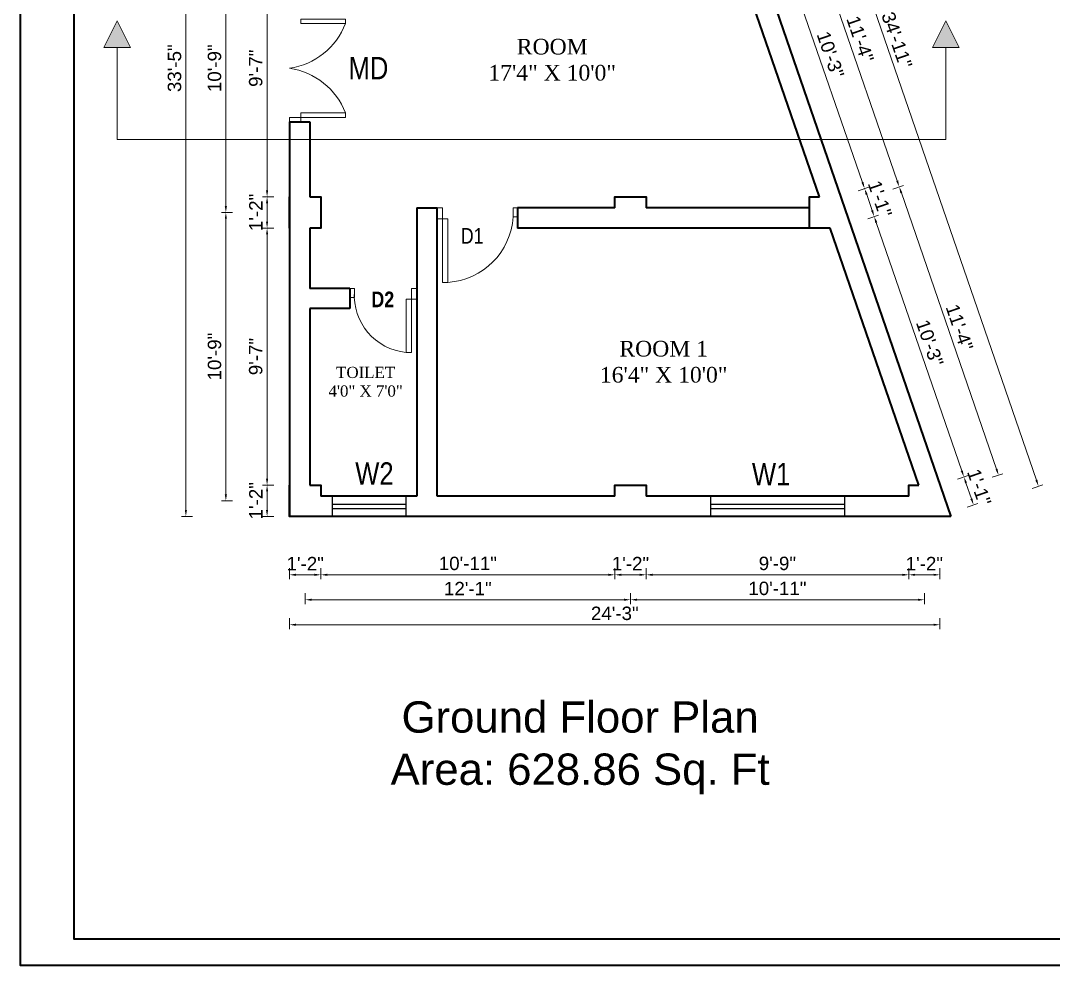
# Model space of a CAD drawing. Header units: inches. Extents: x 352731 to 371558, y -52658 to -39161.
# Drawn here: x 369001.2 to 369463.2, y -51537 to -51114.3 of the extents above; entities that cross this region are included whole.
import ezdxf

# ---------------------------------------------------------------- set-up
doc = ezdxf.new("R2010")
doc.units = ezdxf.units.IN
doc.header["$LTSCALE"] = 2
doc.header["$MEASUREMENT"] = 0
doc.header["$PDMODE"] = 34
doc.layers.get('0').update_dxf_attribs({"linetype": 'CONTINUOUS'})
doc.layers.get('DEFPOINTS').update_dxf_attribs({"color": 141, "linetype": 'CONTINUOUS'})
for name, color, linetype, lineweight in [('dimension', 160, 'CONTINUOUS', 15), ('door', 20, 'CONTINUOUS', 35), ('steps', 253, 'CONTINUOUS', 20)]:
    doc.layers.add(name, color=color, linetype=linetype, lineweight=lineweight)
doc.layers.add('Normal Wall', color=7, linetype='CONTINUOUS', lineweight=35, true_color=0xffaf89)
doc.styles.add('Lettring Text', font='arial.ttf')
doc.styles.get("Standard").update_dxf_attribs({"font": 'ARIALN.TTF'})
doc.dimstyles.new('Copy of Standard', dxfattribs={"dimtxt": 6, "dimasz": 2.875, "dimexe": 2, "dimexo": 4, "dimgap": 2, "dimtad": 1, "dimdec": 0, "dimrnd": 1, "dimzin": 0, "dimdsep": 46, "dimlunit": 4, "dimtxsty": 'Lettring Text', "dimcen": 0.1, "dimclrd": 7, "dimclre": 7, "dimclrt": 7, "dimazin": 0, "dimtfac": 0.645, "dimtdec": 0, "dimtmove": 1, "dimatfit": 0, "dimfxl": 3, "dimfxlon": 1, "dimtfillclr": 256, "dimtolj": 1, "dimtzin": 0, "dimlwd": -1, "dimlwe": -1, "dimarcsym": 2})

# ---------------------------------------------------------------- blocks, each defined once
blk = doc.blocks.new('*D1016')
at = {"layer": 'DEFPOINTS', "color": 0, "ltscale": 0.5, "transparency": 16777216}
for p in [(369267.02, -51336.11), (369281.02, -51336.11), (369267.02, -51362.25)]:
    blk.add_point(p, dxfattribs=at)
at = {"layer": 'steps', "color": 7, "ltscale": 0.5, "transparency": 16777216}
for p, q in [((369267.02, -51359.25), (369267.02, -51364.25)), ((369281.02, -51359.25), (369281.02, -51364.25)), ((369278.14, -51362.25), (369269.89, -51362.25))]:
    blk.add_line(p, q, dxfattribs=at)
for points in [[(369269.89, -51361.78), (369269.89, -51362.73), (369267.02, -51362.25)], [(369278.14, -51361.78), (369278.14, -51362.73), (369281.02, -51362.25)]]:
    blk.add_solid(points, dxfattribs=at)
at = {"layer": 'steps', "color": 7, "ltscale": 0.5, "transparency": 16777216, "insert": (369274.02, -51357.24), "char_height": 6, "attachment_point": 5, "style": 'Lettring Text'}
blk.add_mtext('\\A1;1\'-2"', dxfattribs=at)
blk = doc.blocks.new('*D1017')
at = {"layer": 'DEFPOINTS', "color": 0, "ltscale": 0.5, "transparency": 16777216}
for p in [(369135.52, -51336.11), (369267.02, -51336.11), (369135.52, -51362.25)]:
    blk.add_point(p, dxfattribs=at)
at = {"layer": 'steps', "color": 7, "ltscale": 0.5, "transparency": 16777216}
for p, q in [((369135.52, -51359.25), (369135.52, -51364.25)), ((369267.02, -51359.25), (369267.02, -51364.25)), ((369264.14, -51362.25), (369138.39, -51362.25))]:
    blk.add_line(p, q, dxfattribs=at)
for points in [[(369138.39, -51361.78), (369138.39, -51362.73), (369135.52, -51362.25)], [(369264.14, -51361.78), (369264.14, -51362.73), (369267.02, -51362.25)]]:
    blk.add_solid(points, dxfattribs=at)
at = {"layer": 'steps', "color": 7, "ltscale": 0.5, "transparency": 16777216, "insert": (369201.27, -51357.19), "char_height": 6, "attachment_point": 5, "style": 'Lettring Text'}
blk.add_mtext('\\A1;10\'-11"', dxfattribs=at)
blk = doc.blocks.new('*D1018')
at = {"layer": 'DEFPOINTS', "color": 0, "ltscale": 0.5, "transparency": 16777216}
for p in [(369121.52, -51336.11), (369135.52, -51336.11), (369121.52, -51362.25)]:
    blk.add_point(p, dxfattribs=at)
at = {"layer": 'steps', "color": 7, "ltscale": 0.5, "transparency": 16777216}
for p, q in [((369121.52, -51359.25), (369121.52, -51364.25)), ((369135.52, -51359.25), (369135.52, -51364.25)), ((369132.64, -51362.25), (369124.39, -51362.25))]:
    blk.add_line(p, q, dxfattribs=at)
for points in [[(369124.39, -51361.78), (369124.39, -51362.73), (369121.52, -51362.25)], [(369132.64, -51361.78), (369132.64, -51362.73), (369135.52, -51362.25)]]:
    blk.add_solid(points, dxfattribs=at)
at = {"layer": 'steps', "color": 7, "ltscale": 0.5, "transparency": 16777216, "insert": (369128.52, -51357.24), "char_height": 6, "attachment_point": 5, "style": 'Lettring Text'}
blk.add_mtext('\\A1;1\'-2"', dxfattribs=at)
blk = doc.blocks.new('*D1019')
at = {"layer": 'DEFPOINTS', "color": 0, "ltscale": 0.5, "transparency": 16777216}
for p in [(369128.52, -51329.11), (369274.02, -51329.11), (369128.52, -51373.42)]:
    blk.add_point(p, dxfattribs=at)
at = {"layer": 'steps', "color": 7, "ltscale": 0.5, "transparency": 16777216}
for p, q in [((369128.52, -51370.42), (369128.52, -51375.42)), ((369271.14, -51373.42), (369131.39, -51373.42)), ((369274.02, -51370.42), (369274.02, -51375.42))]:
    blk.add_line(p, q, dxfattribs=at)
for points in [[(369131.39, -51372.94), (369131.39, -51373.9), (369128.52, -51373.42)], [(369271.14, -51372.94), (369271.14, -51373.9), (369274.02, -51373.42)]]:
    blk.add_solid(points, dxfattribs=at)
at = {"layer": 'steps', "color": 7, "ltscale": 0.5, "transparency": 16777216, "insert": (369201.27, -51368.41), "char_height": 6, "attachment_point": 5, "style": 'Lettring Text'}
blk.add_mtext('\\A1;12\'-1"', dxfattribs=at)
blk = doc.blocks.new('*D1020')
at = {"layer": 'DEFPOINTS', "color": 0, "ltscale": 0.5, "transparency": 16777216}
for p in [(369121.52, -51336.11), (369412.5, -51336.11), (369121.52, -51384.6)]:
    blk.add_point(p, dxfattribs=at)
at = {"layer": 'steps', "color": 7, "ltscale": 0.5, "transparency": 16777216}
for p, q in [((369121.52, -51381.6), (369121.52, -51386.6)), ((369412.5, -51381.6), (369412.5, -51386.6)), ((369409.63, -51384.6), (369124.39, -51384.6))]:
    blk.add_line(p, q, dxfattribs=at)
for points in [[(369124.39, -51384.12), (369124.39, -51385.07), (369121.52, -51384.6)], [(369409.63, -51384.12), (369409.63, -51385.07), (369412.5, -51384.6)]]:
    blk.add_solid(points, dxfattribs=at)
at = {"layer": 'steps', "color": 7, "ltscale": 0.5, "transparency": 16777216, "insert": (369267.01, -51379.53), "char_height": 6, "attachment_point": 5, "style": 'Lettring Text'}
blk.add_mtext('\\A1;24\'-3"', dxfattribs=at)
blk = doc.blocks.new('*D1022')
at = {"layer": 'DEFPOINTS', "color": 0, "ltscale": 0.5, "transparency": 16777216}
for p in [(369274.02, -51329.11), (369405.5, -51329.11), (369405.5, -51373.42)]:
    blk.add_point(p, dxfattribs=at)
at = {"layer": 'steps', "color": 7, "ltscale": 0.5, "transparency": 16777216}
for p, q in [((369274.02, -51370.42), (369274.02, -51375.42)), ((369276.89, -51373.42), (369402.63, -51373.42)), ((369405.5, -51370.42), (369405.5, -51375.42))]:
    blk.add_line(p, q, dxfattribs=at)
for points in [[(369276.89, -51372.94), (369276.89, -51373.9), (369274.02, -51373.42)], [(369402.63, -51372.94), (369402.63, -51373.9), (369405.5, -51373.42)]]:
    blk.add_solid(points, dxfattribs=at)
at = {"layer": 'steps', "color": 7, "ltscale": 0.5, "transparency": 16777216, "insert": (369339.76, -51368.36), "char_height": 6, "attachment_point": 5, "style": 'Lettring Text'}
blk.add_mtext('\\A1;10\'-11"', dxfattribs=at)
blk = doc.blocks.new('*D1023')
at = {"layer": 'DEFPOINTS', "color": 0, "ltscale": 0.5, "transparency": 16777216}
for p in [(369281.02, -51336.11), (369398.5, -51336.11), (369398.5, -51362.25)]:
    blk.add_point(p, dxfattribs=at)
at = {"layer": 'steps', "color": 7, "ltscale": 0.5, "transparency": 16777216}
for p, q in [((369281.02, -51359.25), (369281.02, -51364.25)), ((369398.5, -51359.25), (369398.5, -51364.25)), ((369283.89, -51362.25), (369395.63, -51362.25))]:
    blk.add_line(p, q, dxfattribs=at)
for points in [[(369283.89, -51361.78), (369283.89, -51362.73), (369281.02, -51362.25)], [(369395.63, -51361.78), (369395.63, -51362.73), (369398.5, -51362.25)]]:
    blk.add_solid(points, dxfattribs=at)
at = {"layer": 'steps', "color": 7, "ltscale": 0.5, "transparency": 16777216, "insert": (369339.76, -51357.19), "char_height": 6, "attachment_point": 5, "style": 'Lettring Text'}
blk.add_mtext('\\A1;9\'-9"', dxfattribs=at)
blk = doc.blocks.new('*D1024')
at = {"layer": 'DEFPOINTS', "color": 0, "ltscale": 0.5, "transparency": 16777216}
for p in [(369398.5, -51336.11), (369412.5, -51336.11), (369412.5, -51362.25)]:
    blk.add_point(p, dxfattribs=at)
at = {"layer": 'steps', "color": 7, "ltscale": 0.5, "transparency": 16777216}
for p, q in [((369398.5, -51359.25), (369398.5, -51364.25)), ((369412.5, -51359.25), (369412.5, -51364.25)), ((369401.38, -51362.25), (369409.63, -51362.25))]:
    blk.add_line(p, q, dxfattribs=at)
for points in [[(369401.38, -51361.78), (369401.38, -51362.73), (369398.5, -51362.25)], [(369409.63, -51361.78), (369409.63, -51362.73), (369412.5, -51362.25)]]:
    blk.add_solid(points, dxfattribs=at)
at = {"layer": 'steps', "color": 7, "ltscale": 0.5, "transparency": 16777216, "insert": (369405.5, -51357.24), "char_height": 6, "attachment_point": 5, "style": 'Lettring Text'}
blk.add_mtext('\\A1;1\'-2"', dxfattribs=at)
blk = doc.blocks.new('*D1028')
at = {"layer": 'DEFPOINTS', "color": 0, "ltscale": 0.5, "transparency": 16777216}
for p in [(369121.52, -51078.11), (369111.46, -51193.11), (369121.52, -51193.11)]:
    blk.add_point(p, dxfattribs=at)
at = {"layer": 'steps', "color": 7, "ltscale": 0.5, "transparency": 16777216}
for p, q in [((369114.46, -51078.11), (369109.46, -51078.11)), ((369111.46, -51080.98), (369111.46, -51190.23)), ((369114.46, -51193.11), (369109.46, -51193.11))]:
    blk.add_line(p, q, dxfattribs=at)
for points in [[(369110.98, -51080.98), (369111.93, -51080.98), (369111.46, -51078.11)], [(369110.98, -51190.23), (369111.93, -51190.23), (369111.46, -51193.11)]]:
    blk.add_solid(points, dxfattribs=at)
at = {"layer": 'steps', "color": 7, "ltscale": 0.5, "transparency": 16777216, "insert": (369106.39, -51135.61), "char_height": 6, "attachment_point": 5, "rotation": 90, "style": 'Lettring Text'}
blk.add_mtext('\\A1;9\'-7"', dxfattribs=at)
blk = doc.blocks.new('*D1029')
at = {"layer": 'DEFPOINTS', "color": 0, "ltscale": 0.5, "transparency": 16777216}
for p in [(369121.52, -51193.11), (369111.46, -51207.11), (369121.52, -51207.11)]:
    blk.add_point(p, dxfattribs=at)
at = {"layer": 'steps', "color": 7, "ltscale": 0.5, "transparency": 16777216}
for p, q in [((369114.46, -51193.11), (369109.46, -51193.11)), ((369111.46, -51195.98), (369111.46, -51204.23)), ((369114.46, -51207.11), (369109.46, -51207.11))]:
    blk.add_line(p, q, dxfattribs=at)
for points in [[(369110.98, -51195.98), (369111.93, -51195.98), (369111.46, -51193.11)], [(369110.98, -51204.23), (369111.93, -51204.23), (369111.46, -51207.11)]]:
    blk.add_solid(points, dxfattribs=at)
at = {"layer": 'steps', "color": 7, "ltscale": 0.5, "transparency": 16777216, "insert": (369106.44, -51200.11), "char_height": 6, "attachment_point": 5, "rotation": 90, "style": 'Lettring Text'}
blk.add_mtext('\\A1;1\'-2"', dxfattribs=at)
blk = doc.blocks.new('*D1030')
at = {"layer": 'DEFPOINTS', "color": 0, "ltscale": 0.5, "transparency": 16777216}
for p in [(369121.52, -51207.11), (369111.46, -51322.11), (369121.52, -51322.11)]:
    blk.add_point(p, dxfattribs=at)
at = {"layer": 'steps', "color": 7, "ltscale": 0.5, "transparency": 16777216}
for p, q in [((369114.46, -51207.11), (369109.46, -51207.11)), ((369111.46, -51209.98), (369111.46, -51319.23)), ((369114.46, -51322.11), (369109.46, -51322.11))]:
    blk.add_line(p, q, dxfattribs=at)
for points in [[(369110.98, -51209.98), (369111.93, -51209.98), (369111.46, -51207.11)], [(369110.98, -51319.23), (369111.93, -51319.23), (369111.46, -51322.11)]]:
    blk.add_solid(points, dxfattribs=at)
at = {"layer": 'steps', "color": 7, "ltscale": 0.5, "transparency": 16777216, "insert": (369106.39, -51264.61), "char_height": 6, "attachment_point": 5, "rotation": 90, "style": 'Lettring Text'}
blk.add_mtext('\\A1;9\'-7"', dxfattribs=at)
blk = doc.blocks.new('*D1031')
at = {"layer": 'DEFPOINTS', "color": 0, "ltscale": 0.5, "transparency": 16777216}
for p in [(369121.52, -51322.11), (369111.46, -51336.11), (369121.52, -51336.11)]:
    blk.add_point(p, dxfattribs=at)
at = {"layer": 'steps', "color": 7, "ltscale": 0.5, "transparency": 16777216}
for p, q in [((369114.46, -51322.11), (369109.46, -51322.11)), ((369111.46, -51324.98), (369111.46, -51333.23)), ((369114.46, -51336.11), (369109.46, -51336.11))]:
    blk.add_line(p, q, dxfattribs=at)
for points in [[(369110.98, -51324.98), (369111.93, -51324.98), (369111.46, -51322.11)], [(369110.98, -51333.23), (369111.93, -51333.23), (369111.46, -51336.11)]]:
    blk.add_solid(points, dxfattribs=at)
at = {"layer": 'steps', "color": 7, "ltscale": 0.5, "transparency": 16777216, "insert": (369106.44, -51329.11), "char_height": 6, "attachment_point": 5, "rotation": 90, "style": 'Lettring Text'}
blk.add_mtext('\\A1;1\'-2"', dxfattribs=at)
blk = doc.blocks.new('*D1033')
at = {"layer": 'DEFPOINTS', "color": 0, "ltscale": 0.5, "transparency": 16777216}
for p in [(369128.52, -51071.11), (369093.02, -51200.11), (369128.52, -51200.11)]:
    blk.add_point(p, dxfattribs=at)
at = {"layer": 'steps', "color": 7, "ltscale": 0.5, "transparency": 16777216}
for p, q in [((369096.02, -51071.11), (369091.02, -51071.11)), ((369093.02, -51073.98), (369093.02, -51197.23)), ((369096.02, -51200.11), (369091.02, -51200.11))]:
    blk.add_line(p, q, dxfattribs=at)
for points in [[(369092.54, -51073.98), (369093.5, -51073.98), (369093.02, -51071.11)], [(369092.54, -51197.23), (369093.5, -51197.23), (369093.02, -51200.11)]]:
    blk.add_solid(points, dxfattribs=at)
at = {"layer": 'steps', "color": 7, "ltscale": 0.5, "transparency": 16777216, "insert": (369087.96, -51135.61), "char_height": 6, "attachment_point": 5, "rotation": 90, "style": 'Lettring Text'}
blk.add_mtext('\\A1;10\'-9"', dxfattribs=at)
blk = doc.blocks.new('*D1034')
at = {"layer": 'DEFPOINTS', "color": 0, "ltscale": 0.5, "transparency": 16777216}
for p in [(369128.52, -51200.11), (369093.02, -51329.11), (369128.52, -51329.11)]:
    blk.add_point(p, dxfattribs=at)
at = {"layer": 'steps', "color": 7, "ltscale": 0.5, "transparency": 16777216}
for p, q in [((369096.02, -51200.11), (369091.02, -51200.11)), ((369093.02, -51202.98), (369093.02, -51326.23)), ((369096.02, -51329.11), (369091.02, -51329.11))]:
    blk.add_line(p, q, dxfattribs=at)
for points in [[(369092.54, -51202.98), (369093.5, -51202.98), (369093.02, -51200.11)], [(369092.54, -51326.23), (369093.5, -51326.23), (369093.02, -51329.11)]]:
    blk.add_solid(points, dxfattribs=at)
at = {"layer": 'steps', "color": 7, "ltscale": 0.5, "transparency": 16777216, "insert": (369087.96, -51264.61), "char_height": 6, "attachment_point": 5, "rotation": 90, "style": 'Lettring Text'}
blk.add_mtext('\\A1;10\'-9"', dxfattribs=at)
blk = doc.blocks.new('*D1035')
at = {"layer": 'DEFPOINTS', "color": 0, "ltscale": 0.5, "transparency": 16777216}
for p in [(369075.14, -50935.09), (369121.52, -50935.09), (369121.52, -51336.11)]:
    blk.add_point(p, dxfattribs=at)
at = {"layer": 'steps', "color": 7, "ltscale": 0.5, "transparency": 16777216}
for p, q in [((369078.14, -50935.09), (369073.14, -50935.09)), ((369075.14, -51333.23), (369075.14, -50937.97)), ((369078.14, -51336.11), (369073.14, -51336.11))]:
    blk.add_line(p, q, dxfattribs=at)
for points in [[(369074.66, -50937.97), (369075.62, -50937.97), (369075.14, -50935.09)], [(369074.66, -51333.23), (369075.62, -51333.23), (369075.14, -51336.11)]]:
    blk.add_solid(points, dxfattribs=at)
at = {"layer": 'steps', "color": 7, "ltscale": 0.5, "transparency": 16777216, "insert": (369070.07, -51135.6), "char_height": 6, "attachment_point": 5, "rotation": 90, "style": 'Lettring Text'}
blk.add_mtext('\\A1;33\'-5"', dxfattribs=at)
blk = doc.blocks.new('*D1038')
at = {"layer": 'DEFPOINTS', "color": 0, "ltscale": 0.5, "transparency": 16777216}
for p in [(369323.64, -51078.11), (369368.07, -51193.11), (369378.76, -51189.42)]:
    blk.add_point(p, dxfattribs=at)
at = {"layer": 'steps', "color": 7, "ltscale": 0.5, "transparency": 16777216}
for p, q in [((369335.8, -51073.92), (369340.53, -51072.29)), ((369339.58, -51075.66), (369377.82, -51186.71)), ((369375.92, -51190.4), (369380.65, -51188.77))]:
    blk.add_line(p, q, dxfattribs=at)
for points in [[(369340.03, -51075.5), (369339.12, -51075.81), (369338.64, -51072.94)], [(369378.28, -51186.55), (369377.37, -51186.86), (369378.76, -51189.42)]]:
    blk.add_solid(points, dxfattribs=at)
at = {"layer": 'steps', "color": 7, "ltscale": 0.5, "transparency": 16777216, "insert": (369363.49, -51129.53), "char_height": 6, "attachment_point": 5, "rotation": 289.0044, "style": 'Lettring Text'}
blk.add_mtext('\\A1;10\'-3"', dxfattribs=at)
blk = doc.blocks.new('*D1039')
at = {"layer": 'DEFPOINTS', "color": 0, "ltscale": 0.5, "transparency": 16777216}
for p in [(369368.07, -51193.11), (369383.07, -51201.94), (369368.07, -51207.11)]:
    blk.add_point(p, dxfattribs=at)
at = {"layer": 'steps', "color": 7, "ltscale": 0.5, "transparency": 16777216}
for p, q in [((369375.92, -51190.4), (369380.65, -51188.77)), ((369379.7, -51192.14), (369382.13, -51199.22)), ((369380.23, -51202.92), (369384.96, -51201.29))]:
    blk.add_line(p, q, dxfattribs=at)
for points in [[(369380.15, -51191.99), (369379.24, -51192.3), (369378.76, -51189.42)], [(369382.59, -51199.07), (369381.68, -51199.38), (369383.07, -51201.94)]]:
    blk.add_solid(points, dxfattribs=at)
at = {"layer": 'steps', "color": 7, "ltscale": 0.5, "transparency": 16777216, "insert": (369385.65, -51194.05), "char_height": 6, "attachment_point": 5, "rotation": 289.0044, "style": 'Lettring Text'}
blk.add_mtext('\\A1;1\'-1"', dxfattribs=at)
blk = doc.blocks.new('*D1040')
at = {"layer": 'DEFPOINTS', "color": 0, "ltscale": 0.5, "transparency": 16777216}
for p in [(369368.07, -51207.11), (369423.19, -51318.42), (369412.5, -51322.11)]:
    blk.add_point(p, dxfattribs=at)
at = {"layer": 'steps', "color": 7, "ltscale": 0.5, "transparency": 16777216}
for p, q in [((369380.23, -51202.92), (369384.96, -51201.29)), ((369384.01, -51204.66), (369422.25, -51315.71)), ((369420.35, -51319.4), (369425.08, -51317.77))]:
    blk.add_line(p, q, dxfattribs=at)
for points in [[(369384.46, -51204.5), (369383.55, -51204.81), (369383.07, -51201.94)], [(369422.71, -51315.55), (369421.8, -51315.86), (369423.19, -51318.42)]]:
    blk.add_solid(points, dxfattribs=at)
at = {"layer": 'steps', "color": 7, "ltscale": 0.5, "transparency": 16777216, "insert": (369407.92, -51258.53), "char_height": 6, "attachment_point": 5, "rotation": 289.0044, "style": 'Lettring Text'}
blk.add_mtext('\\A1;10\'-3"', dxfattribs=at)
blk = doc.blocks.new('*D1041')
at = {"layer": 'DEFPOINTS', "color": 0, "ltscale": 0.5, "transparency": 16777216}
for p in [(369412.5, -51322.11), (369427.5, -51330.94), (369412.5, -51336.11)]:
    blk.add_point(p, dxfattribs=at)
at = {"layer": 'steps', "color": 7, "ltscale": 0.5, "transparency": 16777216}
for p, q in [((369420.35, -51319.4), (369425.08, -51317.77)), ((369424.13, -51321.14), (369426.56, -51328.22)), ((369424.66, -51331.92), (369429.39, -51330.29))]:
    blk.add_line(p, q, dxfattribs=at)
for points in [[(369424.58, -51320.99), (369423.67, -51321.3), (369423.19, -51318.42)], [(369427.02, -51328.07), (369426.11, -51328.38), (369427.5, -51330.94)]]:
    blk.add_solid(points, dxfattribs=at)
at = {"layer": 'steps', "color": 7, "ltscale": 0.5, "transparency": 16777216, "insert": (369430.08, -51323.05), "char_height": 6, "attachment_point": 5, "rotation": 289.0044, "style": 'Lettring Text'}
blk.add_mtext('\\A1;1\'-1"', dxfattribs=at)
blk = doc.blocks.new('*D1043')
at = {"layer": 'DEFPOINTS', "color": 0, "ltscale": 0.5, "transparency": 16777216}
for p in [(369316.64, -51071.11), (369394.28, -51188.67), (369361.07, -51200.11)]:
    blk.add_point(p, dxfattribs=at)
at = {"layer": 'steps', "color": 7, "ltscale": 0.5, "transparency": 16777216}
for p, q in [((369347.02, -51060.64), (369351.74, -51059.02)), ((369350.79, -51062.39), (369393.35, -51185.95)), ((369391.45, -51189.64), (369396.17, -51188.02))]:
    blk.add_line(p, q, dxfattribs=at)
for points in [[(369351.24, -51062.23), (369350.34, -51062.54), (369349.85, -51059.67)], [(369393.8, -51185.79), (369392.89, -51186.11), (369394.28, -51188.67)]]:
    blk.add_solid(points, dxfattribs=at)
at = {"layer": 'steps', "color": 7, "ltscale": 0.5, "transparency": 16777216, "insert": (369376.81, -51122.54), "char_height": 6, "attachment_point": 5, "rotation": 289.0044, "style": 'Lettring Text'}
blk.add_mtext('\\A1;11\'-4"', dxfattribs=at)
blk = doc.blocks.new('*D1044')
at = {"layer": 'DEFPOINTS', "color": 0, "ltscale": 0.5, "transparency": 16777216}
for p in [(369361.07, -51200.11), (369438.71, -51317.67), (369405.5, -51329.11)]:
    blk.add_point(p, dxfattribs=at)
at = {"layer": 'steps', "color": 7, "ltscale": 0.5, "transparency": 16777216}
for p, q in [((369391.45, -51189.64), (369396.17, -51188.02)), ((369395.22, -51191.39), (369437.77, -51314.95)), ((369435.87, -51318.64), (369440.6, -51317.02))]:
    blk.add_line(p, q, dxfattribs=at)
for points in [[(369395.67, -51191.23), (369394.76, -51191.54), (369394.28, -51188.67)], [(369438.23, -51314.79), (369437.32, -51315.11), (369438.71, -51317.67)]]:
    blk.add_solid(points, dxfattribs=at)
at = {"layer": 'steps', "color": 7, "ltscale": 0.5, "transparency": 16777216, "insert": (369421.24, -51251.54), "char_height": 6, "attachment_point": 5, "rotation": 289.0044, "style": 'Lettring Text'}
blk.add_mtext('\\A1;11\'-4"', dxfattribs=at)
blk = doc.blocks.new('*D1045')
at = {"layer": 'DEFPOINTS', "color": 0, "ltscale": 0.5, "transparency": 16777216}
for p in [(369281.02, -50940.33), (369456.57, -51322.59), (369417.32, -51336.11)]:
    blk.add_point(p, dxfattribs=at)
at = {"layer": 'steps', "color": 7, "ltscale": 0.5, "transparency": 16777216}
for p, q in [((369317.42, -50927.79), (369322.15, -50926.17)), ((369321.2, -50929.54), (369455.63, -51319.87)), ((369453.73, -51323.57), (369458.46, -51321.94))]:
    blk.add_line(p, q, dxfattribs=at)
for points in [[(369321.65, -50929.38), (369320.74, -50929.69), (369320.26, -50926.82)], [(369456.08, -51319.71), (369455.18, -51320.03), (369456.57, -51322.59)]]:
    blk.add_solid(points, dxfattribs=at)
at = {"layer": 'steps', "color": 7, "ltscale": 0.5, "transparency": 16777216, "insert": (369393.2, -51123.05), "char_height": 6, "attachment_point": 5, "rotation": 289.0044, "style": 'Lettring Text'}
blk.add_mtext('\\A1;34\'-11"', dxfattribs=at)

msp = doc.modelspace()

# ---------------------------------------------------------------- hatches: boundary and pattern name
at = {"linetype": 'ByBlock', "lineweight": 5}
for points in [[(369044.4, -51114.37), (369050.4, -51126.37), (369038.4, -51126.37)], [(369415.14, -51114.37), (369421.14, -51126.37), (369409.14, -51126.37)]]:
    msp.add_hatch(color=7, dxfattribs=at).paths.add_polyline_path(points)

# ---------------------------------------------------------------- linework, layer by layer
at = {"color": 7, "linetype": 'ByBlock', "lineweight": 5}
for p, q in [((369044.4, -51114.37), (369038.4, -51126.37)), ((369050.4, -51126.37), (369044.4, -51114.37)), ((369415.14, -51114.37), (369409.14, -51126.37)), ((369421.14, -51126.37), (369415.14, -51114.37)), ((369050.4, -51126.37), (369038.4, -51126.37)), ((369044.4, -51167.53), (369044.4, -51126.37)), ((369421.14, -51126.37), (369409.14, -51126.37)), ((369415.14, -51167.53), (369415.14, -51126.37)), ((369415.14, -51167.53), (369044.4, -51167.53))]:
    msp.add_line(p, q, dxfattribs=at)
at = {"ltscale": 0.5}
for p, q in [((369140.52, -51327.11), (369140.52, -51336.11)), ((369173.52, -51327.11), (369173.52, -51336.11)), ((369309.76, -51327.11), (369309.76, -51336.11)), ((369369.76, -51327.11), (369369.76, -51336.11)), ((369140.52, -51330.61), (369173.52, -51330.61)), ((369309.76, -51330.61), (369369.76, -51330.61)), ((369278.52, -51336.11), (369121.52, -51336.11)), ((369140.52, -51332.61), (369173.52, -51332.61)), ((369309.76, -51332.61), (369369.76, -51332.61))]:
    msp.add_line(p, q, dxfattribs=at)
at = {"layer": 'dimension', "ltscale": 7}
for p, q in [((369189.92, -51198.11), (369187.52, -51198.11)), ((369187.52, -51198.11), (369187.52, -51202.91)), ((369189.92, -51202.91), (369189.92, -51198.11)), ((369221.52, -51198.11), (369221.52, -51202.11)), ((369221.52, -51198.11), (369223.52, -51198.11)), ((369223.52, -51198.11), (369223.52, -51202.11)), ((369187.52, -51202.91), (369189.92, -51202.91)), ((369189.92, -51202.91), (369189.92, -51231.52)), ((369189.92, -51202.91), (369192.32, -51202.91)), ((369192.32, -51202.91), (369192.32, -51231.42)), ((369221.52, -51202.11), (369223.52, -51202.11)), ((369148.52, -51234.11), (369148.52, -51238.11)), ((369150.52, -51234.11), (369148.52, -51234.11)), ((369150.52, -51234.11), (369150.52, -51238.11)), ((369176.12, -51238.91), (369176.12, -51234.11)), ((369176.12, -51234.11), (369178.52, -51234.11)), ((369178.52, -51234.11), (369178.52, -51238.91)), ((369189.92, -51231.42), (369192.32, -51231.42)), ((369150.52, -51238.11), (369148.52, -51238.11)), ((369173.72, -51238.91), (369173.72, -51262.78)), ((369176.12, -51238.91), (369173.72, -51238.91)), ((369176.12, -51238.91), (369176.12, -51262.78)), ((369178.52, -51238.91), (369176.12, -51238.91)), ((369176.12, -51262.78), (369173.72, -51262.78))]:
    msp.add_line(p, q, dxfattribs=at)
for centre, radius, start, end in [((369190.31, -51200.21), 31.27, 273.6859, 356.5303), ((369176.18, -51237.17), 25.72, 176.0106, 264.5071)]:
    msp.add_arc(centre, radius, start, end, dxfattribs=at)
at = {"layer": 'door', "ltscale": 0.5}
for p, q in [((369358.55, -51193.11), (369318.95, -51078.11)), ((369121.52, -51159.61), (369121.52, -51336.11)), ((369121.52, -51159.61), (369130.52, -51159.61)), ((369130.52, -51159.61), (369130.52, -51193.11)), ((369178.52, -51198.11), (369178.52, -51327.11)), ((369178.52, -51198.11), (369187.52, -51198.11)), ((369187.52, -51327.11), (369187.52, -51198.11)), ((369267.02, -51198.11), (369223.52, -51198.11)), ((369223.52, -51198.11), (369223.52, -51207.11)), ((369354.07, -51198.11), (369281.02, -51198.11)), ((369130.52, -51207.11), (369130.52, -51234.11)), ((369272.02, -51207.11), (369223.52, -51207.11)), ((369363.38, -51207.11), (369281.02, -51207.11)), ((369402.98, -51322.11), (369363.38, -51207.11)), ((369148.52, -51234.11), (369130.52, -51234.11)), ((369148.52, -51234.11), (369148.52, -51243.11)), ((369130.52, -51243.11), (369130.52, -51322.11)), ((369148.52, -51243.11), (369130.52, -51243.11)), ((369178.52, -51327.11), (369135.52, -51327.11)), ((369267.02, -51327.11), (369187.52, -51327.11)), ((369398.5, -51327.11), (369281.02, -51327.11))]:
    msp.add_line(p, q, dxfattribs=at)
for points in [[(369135.52, -50935.09), (369281.02, -50940.33), (369417.32, -51336.11)], [(369121.52, -51207.11), (369121.52, -51193.11)], [(369130.52, -51193.11), (369135.52, -51193.11), (369135.52, -51207.11), (369130.52, -51207.11)], [(369267.02, -51198.11), (369267.02, -51193.11), (369281.02, -51193.11), (369281.02, -51198.11)], [(369363.38, -51207.11), (369354.07, -51207.11), (369354.07, -51193.11), (369358.55, -51193.11)], [(369281.02, -51207.11), (369267.02, -51207.11)], [(369135.52, -51336.11), (369121.52, -51336.11), (369121.52, -51322.11)], [(369130.52, -51322.11), (369135.52, -51322.11), (369135.52, -51327.11)], [(369267.02, -51327.11), (369267.02, -51322.11), (369281.02, -51322.11), (369281.02, -51327.11)], [(369398.5, -51327.11), (369398.5, -51322.11), (369402.98, -51322.11)], [(369417.32, -51336.11), (369121.52, -51336.11)], [(369281.02, -51336.11), (369267.02, -51336.11)], [(369412.5, -51336.11), (369398.5, -51336.11)]]:
    msp.add_lwpolyline(points, dxfattribs=at)
at = {"layer": 'Normal Wall'}
for points in [[(369001.21, -50786.46), (370059.22, -50786.46), (370059.22, -51536.99), (369001.21, -51536.99)], [(369001.21, -50786.46), (370059.22, -50786.46), (370059.22, -51536.99), (369001.21, -51536.99)], [(370047.31, -50798.37), (369025.03, -50798.37), (369025.03, -51525.08), (370047.31, -51525.08)], [(370047.31, -50798.37), (369025.03, -50798.37), (369025.03, -51525.08), (370047.31, -51525.08)]]:
    msp.add_lwpolyline(points, close=True, dxfattribs=at)
at = {"layer": 'steps', "color": 7, "ltscale": 0.3}
for points in [[(369126.52, -51113.61), (369146.52, -51113.61), (369146.52, -51115.61), (369126.52, -51115.61)], [(369126.52, -51157.61), (369146.52, -51157.61), (369146.52, -51155.61), (369126.52, -51155.61)], [(369126.52, -51159.61), (369126.52, -51157.61), (369121.52, -51157.61), (369121.52, -51159.61)]]:
    msp.add_lwpolyline(points, close=True, dxfattribs=at)
at = {"layer": 'steps', "color": 7, "ltscale": 0.3, "true_color": 0xffffff}
for centre, start, end in [((369116.8, -51104.08), 278.5176, 338.802), ((369116.8, -51167.13), 21.198, 81.4824)]:
    msp.add_arc(centre, 31.88, start, end, dxfattribs=at)

# ---------------------------------------------------------------- texts
at = {"color": 7, "linetype": 'ByBlock', "lineweight": 5}
for s, insert, char_height, width, attachment_point in [('MD', (369147.9, -51130.56), 10, 44.1664, 1), ('W2', (369150.89, -51311.92), 10, 44.1664, 1), ('W1', (369328.36, -51312.21), 10, 44.1664, 1), ('{\\fArial CE|b0|i0|c238|p34;Ground Floor Plan\\PArea: \\fArial CE|b0|i0|c0|p34;628.86\\fArial CE|b0|i0|c238|p34; Sq. Ft}', (369251.5, -51439.66), 14, 235.547, 5)]:
    msp.add_mtext(s, dxfattribs=dict(at, insert=insert, char_height=char_height, width=width, attachment_point=attachment_point))
at = {"layer": 'steps', "color": 7, "ltscale": 0.3, "width": 55.268}
for s, insert, char_height, attachment_point in [('{\\fTimes New Roman|b0|i0|c0|p18;ROOM \\P17\'4" X 10\'0"}', (369239.02, -51122.45), 7, 2), ('{\\fTechnic|b1|i0|c2|p2;D2}', (369163.21, -51242.53), 7, 8), ('{\\fTimes New Roman|b0|i0|c0|p18;ROOM 1\\P16\'4" X 10\'0"}', (369288.88, -51257.58), 7, 2), ('{\\fTimes New Roman|b0|i0|c0|p18;TOILET\\P4\'0" X 7\'0"}', (369155.55, -51269.2), 5, 2)]:
    msp.add_mtext(s, dxfattribs=dict(at, insert=insert, char_height=char_height, attachment_point=attachment_point))
at = {"layer": 'steps', "color": 7, "ltscale": 0.3, "insert": (369203.21, -51207.09), "char_height": 7, "attachment_point": 2}
msp.add_mtext_dynamic_manual_height_columns('{\\W1;D1}', width=18.6213, gutter_width=40, heights=[0], dxfattribs=at)

# ---------------------------------------------------------------- dimensions: what is measured, and where the dimension line sits
at = {"layer": 'steps', "ltscale": 0.5}
dim = msp.add_aligned_dim(p1=(369281.02, -50940.33), p2=(369417.32, -51336.11), distance=41.51, dimstyle='Copy of Standard', dxfattribs=at)
dim.commit()
dim.dimension.update_dxf_attribs({"geometry": '*D1045', "text_midpoint": (369393.2, -51123.05)})
for base, p1, p2, angle, picture, middle in [((369075.14, -50935.09), (369121.52, -51336.11), (369121.52, -50935.09), 90, '*D1035', (369070.07, -51135.6)), ((369394.28, -51188.67), (369316.64, -51071.11), (369361.07, -51200.11), 109.0044, '*D1043', (369376.81, -51122.54)), ((369093.02, -51200.11), (369128.52, -51071.11), (369128.52, -51200.11), 90, '*D1033', (369087.96, -51135.61)), ((369378.76, -51189.42), (369323.64, -51078.11), (369368.07, -51193.11), 109.0044, '*D1038', (369363.49, -51129.53)), ((369111.46, -51193.11), (369121.52, -51078.11), (369121.52, -51193.11), 90, '*D1028', (369106.39, -51135.61)), ((369438.71, -51317.67), (369361.07, -51200.11), (369405.5, -51329.11), 109.0044, '*D1044', (369421.24, -51251.54)), ((369093.02, -51329.11), (369128.52, -51200.11), (369128.52, -51329.11), 90, '*D1034', (369087.96, -51264.61)), ((369423.19, -51318.42), (369368.07, -51207.11), (369412.5, -51322.11), 109.0044, '*D1040', (369407.92, -51258.53)), ((369111.46, -51322.11), (369121.52, -51207.11), (369121.52, -51322.11), 90, '*D1030', (369106.39, -51264.61))]:
    dim = msp.add_linear_dim(base=base, p1=p1, p2=p2, angle=angle, dimstyle='Copy of Standard', dxfattribs=at)
    dim.commit()
    dim.dimension.update_dxf_attribs({"geometry": picture, "text_midpoint": middle})
for base, p1, p2, angle, picture, middle in [((369383.07, -51201.94), (369368.07, -51193.11), (369368.07, -51207.11), 109.0044, '*D1039', (369380.92, -51195.68)), ((369111.46, -51207.11), (369121.52, -51193.11), (369121.52, -51207.11), 90, '*D1029', (369111.46, -51200.11)), ((369427.5, -51330.94), (369412.5, -51322.11), (369412.5, -51336.11), 109.0044, '*D1041', (369425.34, -51324.68)), ((369111.46, -51336.11), (369121.52, -51322.11), (369121.52, -51336.11), 90, '*D1031', (369111.46, -51329.11))]:
    dim = msp.add_linear_dim(base=base, p1=p1, p2=p2, angle=angle, dimstyle='Copy of Standard', dxfattribs=at)
    dim.commit()
    dim.dimension.update_dxf_attribs({"geometry": picture, "text_midpoint": middle, "dimtype": 160})
for base, p1, p2, picture, middle in [((369128.5183, -51373.4206), (369274.0159, -51329.105), (369128.5183, -51329.105), '*D1019', (369201.2671, -51368.4083)), ((369405.5, -51373.42), (369274.02, -51329.11), (369405.5, -51329.11), '*D1022', (369339.76, -51368.36)), ((369121.52, -51384.6), (369412.5, -51336.11), (369121.52, -51336.11), '*D1020', (369267.01, -51379.53)), ((369135.5183, -51362.2545), (369267.0159, -51336.105), (369135.5183, -51336.105), '*D1017', (369201.2671, -51357.1911)), ((369398.5, -51362.25), (369281.02, -51336.11), (369398.5, -51336.11), '*D1023', (369339.76, -51357.19))]:
    dim = msp.add_linear_dim(base=base, p1=p1, p2=p2, dimstyle='Copy of Standard', dxfattribs=at)
    dim.commit()
    dim.dimension.update_dxf_attribs({"geometry": picture, "text_midpoint": middle})
for base, p1, p2, picture, middle in [((369121.52, -51362.25), (369135.52, -51336.11), (369121.52, -51336.11), '*D1018', (369128.52, -51362.25)), ((369267.02, -51362.25), (369281.02, -51336.11), (369267.02, -51336.11), '*D1016', (369274.02, -51362.25)), ((369412.5, -51362.25), (369398.5, -51336.11), (369412.5, -51336.11), '*D1024', (369405.5, -51362.25))]:
    dim = msp.add_linear_dim(base=base, p1=p1, p2=p2, dimstyle='Copy of Standard', dxfattribs=at)
    dim.commit()
    dim.dimension.update_dxf_attribs({"geometry": picture, "text_midpoint": middle, "dimtype": 160})

doc.saveas('drawing.dxf')
